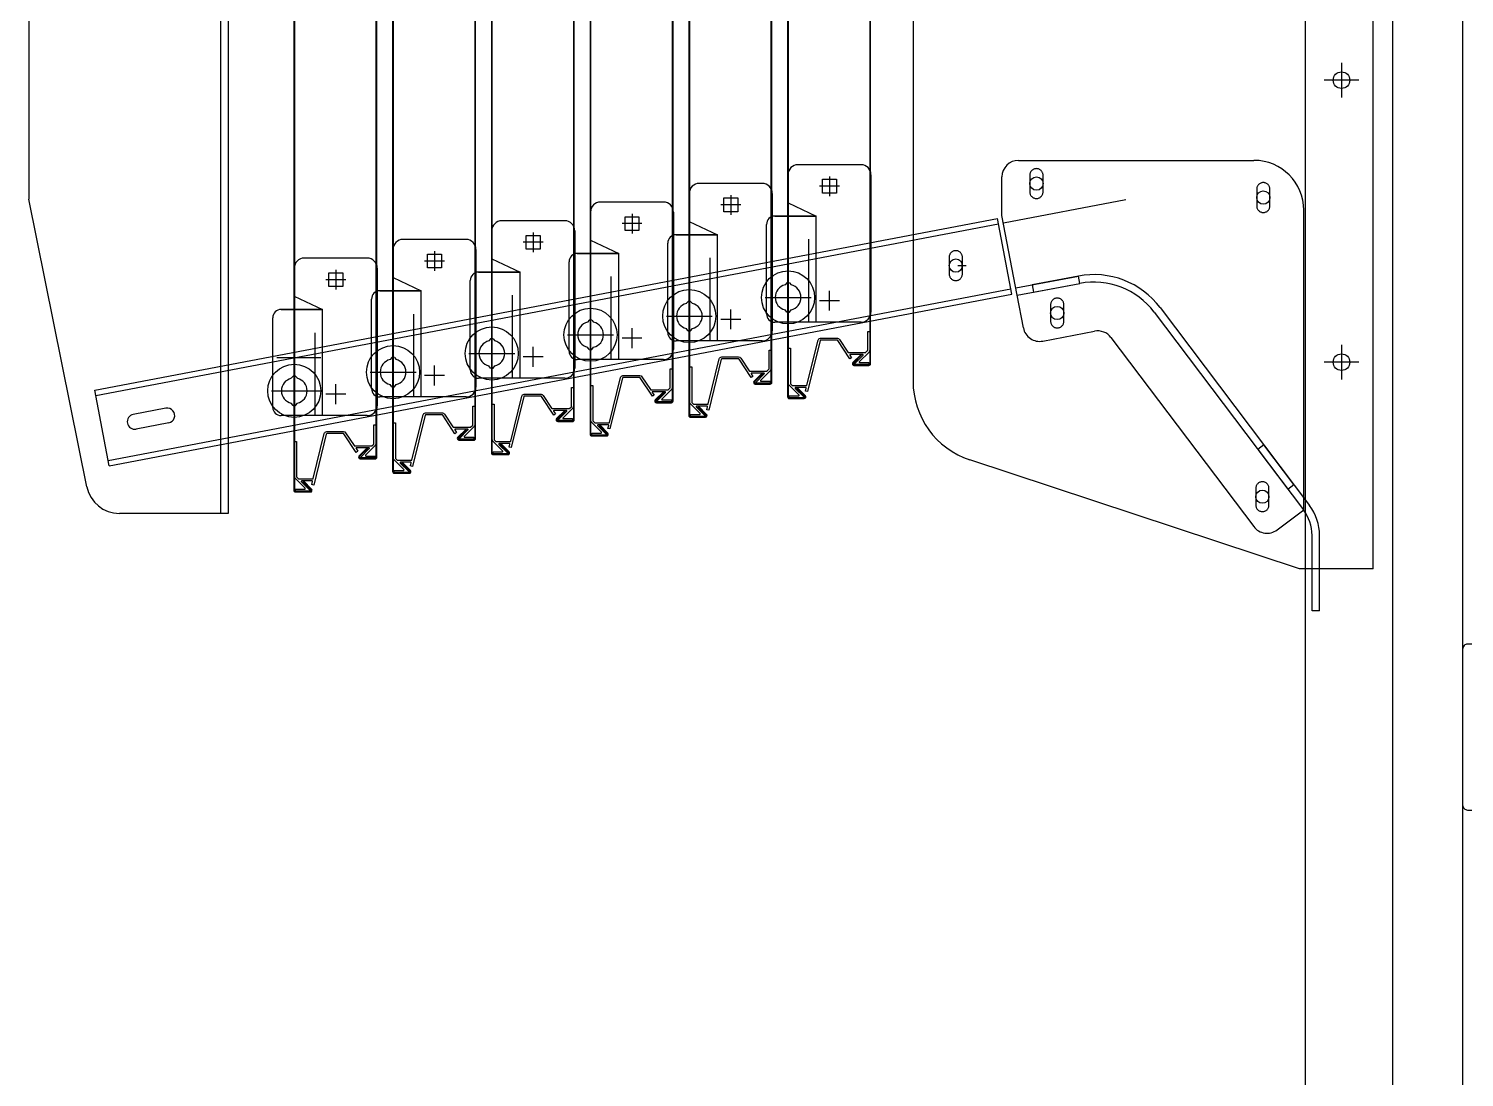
# Model space of a CAD drawing. Extents: x 991 to 16092, y 525 to 11255.
# Drawn here: x 8282 to 9147, y 9730 to 10363 of the extents above; entities that cross this region are included whole.
import ezdxf

# ---------------------------------------------------------------- set-up
doc = ezdxf.new("R2010")
doc.units = 0
doc.header["$LTSCALE"] = 200
doc.header["$MEASUREMENT"] = 0
doc.linetypes.add('CENTER', pattern=[7, 4, -1, 1, -1])
doc.linetypes.add('HIDDEN', pattern=[0.375, 0.25, -0.125])
doc.layers.get('0').update_dxf_attribs({"linetype": 'CONTINUOUS'})
doc.layers.add('선홈통', color=3, linetype='CONTINUOUS')

msp = doc.modelspace()

# ---------------------------------------------------------------- linework, layer by layer
at = {"color": 0, "transparency": 33554687}
for p, q in [((9146.4, 10741.49, 21.48), (9146.4, 5789.32, 8.49)), ((8815.15, 10455.99, 21.48), (8815.15, 10150.05, 21.48)), ((8282.19, 10393.99, 21.48), (8282.19, 10259.66, 21.48)), ((9051.65, 5789.32, 8.49), (9051.65, 10391.49, 21.48)), ((9092.51, 10036.81, 21.48), (9092.51, 10391.49, 21.48)), ((8397.8, 10382.99, 21.48), (8397.8, 10070.27, 21.48)), ((8402.3, 10382.99, 21.48), (8402.3, 10070.27, 21.48)), ((8878.77, 10283.15, 21.48), (9020.65, 10283.15, 21.48)), ((8868.77, 10249.93, 21.48), (8868.77, 10273.15, 21.48)), ((8317.23, 10086.31, 21.48), (8282.19, 10259.66, 21.48)), ((8869.61, 10245.51, 21.48), (8943.48, 10259.57, 21.48)), ((9050.65, 10072.53, 21.48), (9050.65, 10253.15, 21.48)), ((8322.07, 10144.6, 21.48), (8866.07, 10248.1, 21.48)), ((8322.67, 10141.45, 21.48), (8866.67, 10244.95, 21.48)), ((8874.74, 10202.51, 21.48), (8866.07, 10248.1, 21.48)), ((8877.93, 10201.8, 21.48), (8868.77, 10249.93, 21.48)), ((8877.09, 10206.22, 21.48), (8914.81, 10213.39, 21.48)), ((8330.14, 10102.16, 21.48), (8874.14, 10205.66, 21.48)), ((8330.74, 10099.01, 21.48), (8874.74, 10202.51, 21.48)), ((8877.93, 10201.8, 21.48), (8915.65, 10208.97, 21.48)), ((8881.67, 10182.15, 21.48), (8877.93, 10201.8, 21.48)), ((8964.06, 10194.4, 21.48), (9054.09, 10075.13, 21.48)), ((8960.47, 10191.69, 21.48), (9050.5, 10072.42, 21.48)), ((8893.36, 10174.19, 21.48), (8924.61, 10180.14, 21.48)), ((8934.46, 10176.34, 21.48), (9020.53, 10062.33, 21.48)), ((8330.74, 10099.01, 21.48), (8322.07, 10144.6, 21.48)), ((8364.86, 10133.7, 21.48), (8345.21, 10129.96, 21.48)), ((8366.54, 10124.86, 21.48), (8346.89, 10121.12, 21.48)), ((9048.01, 10036.81, 21.48), (8849.43, 10102.58, 21.48)), ((9034.54, 10060.37, 21.48), (9050.65, 10072.53, 21.48)), ((8402.3, 10070.27, 21.48), (8336.84, 10070.27, 21.48)), ((9055.65, 10011.49, 21.48), (9055.65, 10057.06, 21.48)), ((9060.15, 10011.49, 21.48), (9060.15, 10057.06, 21.48)), ((9092.51, 10036.81, 21.48), (9048.01, 10036.81, 21.48))]:
    msp.add_line(p, q, dxfattribs=at)
at = {"color": 1, "linetype": 'CENTER', "transparency": 33554687}
for p, q in [((9104.15, 10455.94, 21.48), (9104.15, 5789.32, 8.49)), ((9073.4, 10341.89, 21.48), (9073.4, 10321.1, 21.48)), ((9083.8, 10331.49, 21.48), (9063, 10331.49, 21.48)), ((8764.82, 10273.51, 21.48), (8764.82, 10261.54, 21.48)), ((8705.31, 10262.24, 21.48), (8705.31, 10250.28, 21.48)), ((8770.81, 10267.52, 21.48), (8758.84, 10267.52, 21.48)), ((8711.29, 10256.26, 21.48), (8699.32, 10256.26, 21.48)), ((8651.77, 10245, 21.48), (8639.8, 10245, 21.48)), ((8645.79, 10250.98, 21.48), (8645.79, 10239.01, 21.48)), ((8586.27, 10239.72, 21.48), (8586.27, 10227.75, 21.48)), ((8526.75, 10228.46, 21.48), (8526.75, 10216.49, 21.48)), ((8592.25, 10233.73, 21.48), (8580.28, 10233.73, 21.48)), ((8532.73, 10222.47, 21.48), (8520.77, 10222.47, 21.48)), ((8473.22, 10211.21, 21.48), (8461.25, 10211.21, 21.48)), ((8467.23, 10217.19, 21.48), (8467.23, 10205.22, 21.48)), ((8739.86, 10214.37, 21.48), (8739.86, 10186.67, 21.48)), ((8680.35, 10203.11, 21.48), (8680.35, 10175.41, 21.48)), ((8764.82, 10192.54, 21.48), (8764.82, 10204.51, 21.48)), ((8705.31, 10181.28, 21.48), (8705.31, 10193.24, 21.48)), ((8726.01, 10200.52, 21.48), (8753.71, 10200.52, 21.48)), ((8770.81, 10198.52, 21.48), (8758.84, 10198.52, 21.48)), ((8620.83, 10191.85, 21.48), (8620.83, 10164.15, 21.48)), ((8666.49, 10189.26, 21.48), (8694.2, 10189.26, 21.48)), ((8711.29, 10187.26, 21.48), (8699.32, 10187.26, 21.48)), ((8561.31, 10180.59, 21.48), (8561.31, 10152.88, 21.48)), ((8606.98, 10178, 21.48), (8634.68, 10178, 21.48)), ((8651.77, 10176, 21.48), (8639.8, 10176, 21.48)), ((8645.79, 10170.01, 21.48), (8645.79, 10181.98, 21.48)), ((8501.79, 10169.32, 21.48), (8501.79, 10141.62, 21.48)), ((8547.46, 10166.73, 21.48), (8575.16, 10166.73, 21.48)), ((8586.27, 10158.75, 21.48), (8586.27, 10170.72, 21.48)), ((9073.4, 10171.89, 21.48), (9073.4, 10151.1, 21.48)), ((8442.27, 10158.06, 21.48), (8442.27, 10130.36, 21.48)), ((8526.75, 10147.49, 21.48), (8526.75, 10159.46, 21.48)), ((8592.25, 10164.73, 21.48), (8580.28, 10164.73, 21.48)), ((9083.8, 10161.49, 21.48), (9063, 10161.49, 21.48)), ((8487.94, 10155.47, 21.48), (8515.64, 10155.47, 21.48)), ((8532.73, 10153.47, 21.48), (8520.77, 10153.47, 21.48)), ((8428.42, 10144.21, 21.48), (8456.12, 10144.21, 21.48)), ((8473.22, 10142.21, 21.48), (8461.25, 10142.21, 21.48)), ((8467.23, 10136.22, 21.48), (8467.23, 10148.19, 21.48))]:
    msp.add_line(p, q, dxfattribs=at)
at = {"transparency": 33554687}
for p, q in [((8783.82, 10280.52, 21.48), (8745.82, 10280.52, 21.48)), ((8739.82, 10274.52, 21.48), (8739.82, 10257.64, 21.48)), ((8789.82, 10274.52, 21.48), (8789.82, 10191.57, 21.48)), ((8680.31, 10263.26, 21.48), (8680.31, 10246.38, 21.48)), ((8724.31, 10269.26, 21.48), (8686.31, 10269.26, 21.48)), ((8730.31, 10263.26, 21.48), (8730.31, 10180.3, 21.48)), ((8664.79, 10258, 21.48), (8626.79, 10258, 21.48)), ((8739.82, 10257.64, 21.48), (8756.86, 10249.57, 21.48)), ((8605.27, 10246.73, 21.48), (8567.27, 10246.73, 21.48)), ((8620.79, 10252, 21.48), (8620.79, 10235.12, 21.48)), ((8670.79, 10252, 21.48), (8670.79, 10169.04, 21.48)), ((8680.31, 10246.38, 21.48), (8697.35, 10238.3, 21.48)), ((8726.86, 10190.57, 21.48), (8726.86, 10244.57, 21.48)), ((8731.86, 10249.57, 21.48), (8756.86, 10249.57, 21.48)), ((8756.86, 10249.57, 21.48), (8731.86, 10249.57, 21.48)), ((8756.86, 10185.57, 21.48), (8756.86, 10249.57, 21.48)), ((8545.75, 10235.47, 21.48), (8507.75, 10235.47, 21.48)), ((8561.27, 10240.73, 21.48), (8561.27, 10223.86, 21.48)), ((8611.27, 10240.73, 21.48), (8611.27, 10157.78, 21.48)), ((8672.35, 10238.3, 21.48), (8697.35, 10238.3, 21.48)), ((8697.35, 10238.3, 21.48), (8672.35, 10238.3, 21.48)), ((8697.35, 10174.3, 21.48), (8697.35, 10238.3, 21.48)), ((8501.75, 10229.47, 21.48), (8501.75, 10212.59, 21.48)), ((8551.75, 10229.47, 21.48), (8551.75, 10146.51, 21.48)), ((8612.83, 10227.04, 21.48), (8637.83, 10227.04, 21.48)), ((8637.83, 10227.04, 21.48), (8612.83, 10227.04, 21.48)), ((8620.79, 10235.12, 21.48), (8637.83, 10227.04, 21.48)), ((8637.83, 10163.04, 21.48), (8637.83, 10227.04, 21.48)), ((8667.35, 10179.3, 21.48), (8667.35, 10233.3, 21.48)), ((8442.23, 10218.21, 21.48), (8442.23, 10201.33, 21.48)), ((8486.23, 10224.21, 21.48), (8448.23, 10224.21, 21.48)), ((8492.23, 10218.21, 21.48), (8492.23, 10135.25, 21.48)), ((8561.27, 10223.86, 21.48), (8578.31, 10215.78, 21.48)), ((8607.83, 10168.04, 21.48), (8607.83, 10222.04, 21.48)), ((8501.75, 10212.59, 21.48), (8518.79, 10204.51, 21.48)), ((8548.31, 10156.78, 21.48), (8548.31, 10210.78, 21.48)), ((8553.31, 10215.78, 21.48), (8578.31, 10215.78, 21.48)), ((8578.31, 10215.78, 21.48), (8553.31, 10215.78, 21.48)), ((8578.31, 10151.78, 21.48), (8578.31, 10215.78, 21.48)), ((8442.23, 10201.33, 21.48), (8459.27, 10193.25, 21.48)), ((8493.79, 10204.51, 21.48), (8518.79, 10204.51, 21.48)), ((8518.79, 10204.51, 21.48), (8493.79, 10204.51, 21.48)), ((8518.79, 10140.51, 21.48), (8518.79, 10204.51, 21.48)), ((8739.09, 10209.33, 21.48), (8738.05, 10208.05, 21.48)), ((8740.64, 10209.33, 21.48), (8741.68, 10208.05, 21.48)), ((8434.27, 10193.25, 21.48), (8459.27, 10193.25, 21.48)), ((8459.27, 10193.25, 21.48), (8434.27, 10193.25, 21.48)), ((8459.27, 10129.25, 21.48), (8459.27, 10193.25, 21.48)), ((8488.79, 10145.51, 21.48), (8488.79, 10199.51, 21.48)), ((8679.57, 10198.06, 21.48), (8678.53, 10196.79, 21.48)), ((8681.12, 10198.06, 21.48), (8682.16, 10196.79, 21.48)), ((8739.09, 10191.72, 21.48), (8738.05, 10192.99, 21.48)), ((8740.64, 10191.72, 21.48), (8741.68, 10192.99, 21.48)), ((8429.27, 10134.25, 21.48), (8429.27, 10188.25, 21.48)), ((8620.05, 10186.8, 21.48), (8619.01, 10185.53, 21.48)), ((8621.6, 10186.8, 21.48), (8622.64, 10185.53, 21.48)), ((8783.82, 10185.57, 21.48), (8731.86, 10185.57, 21.48)), ((8560.53, 10175.54, 21.48), (8559.49, 10174.26, 21.48)), ((8562.08, 10175.54, 21.48), (8563.12, 10174.26, 21.48)), ((8679.57, 10180.46, 21.48), (8678.53, 10181.73, 21.48)), ((8681.12, 10180.46, 21.48), (8682.16, 10181.73, 21.48)), ((8620.05, 10169.19, 21.48), (8619.01, 10170.47, 21.48)), ((8621.6, 10169.19, 21.48), (8622.64, 10170.47, 21.48)), ((8724.31, 10174.3, 21.48), (8672.35, 10174.3, 21.48)), ((8501.02, 10164.28, 21.48), (8499.97, 10163, 21.48)), ((8502.56, 10164.28, 21.48), (8503.61, 10163, 21.48)), ((8560.53, 10157.93, 21.48), (8559.49, 10159.2, 21.48)), ((8562.08, 10157.93, 21.48), (8563.12, 10159.2, 21.48)), ((8664.79, 10163.04, 21.48), (8612.83, 10163.04, 21.48)), ((8441.5, 10153.01, 21.48), (8440.45, 10151.74, 21.48)), ((8443.04, 10153.01, 21.48), (8444.09, 10151.74, 21.48)), ((8605.27, 10151.78, 21.48), (8553.31, 10151.78, 21.48)), ((8545.75, 10140.51, 21.48), (8493.79, 10140.51, 21.48)), ((8501.02, 10146.67, 21.48), (8499.97, 10147.94, 21.48)), ((8502.56, 10146.67, 21.48), (8503.61, 10147.94, 21.48)), ((8441.5, 10135.4, 21.48), (8440.45, 10136.68, 21.48)), ((8443.04, 10135.4, 21.48), (8444.09, 10136.68, 21.48)), ((8486.23, 10129.25, 21.48), (8434.27, 10129.25, 21.48)), ((9060.15, 10011.49, 21.48), (9055.65, 10011.49, 21.48))]:
    msp.add_line(p, q, dxfattribs=at)
at = {"color": 6, "linetype": 'HIDDEN', "transparency": 33554687}
for p, q in [((8752.36, 10185.57, 21.48), (8752.36, 10249.57, 21.48)), ((8692.85, 10174.3, 21.48), (8692.85, 10238.3, 21.48)), ((8633.33, 10163.04, 21.48), (8633.33, 10227.04, 21.48)), ((8573.81, 10151.78, 21.48), (8573.81, 10215.78, 21.48)), ((8514.29, 10140.51, 21.48), (8514.29, 10204.51, 21.48)), ((8454.77, 10129.25, 21.48), (8454.77, 10193.25, 21.48))]:
    msp.add_line(p, q, dxfattribs=at)
at = {"color": 1, "transparency": 33554687}
for p, q in [((8847.23, 10219.52, 21.48), (8842.23, 10219.52, 21.48)), ((8844.73, 10217.02, 21.48), (8844.73, 10222.02, 21.48))]:
    msp.add_line(p, q, dxfattribs=at)
at = {"color": 8, "transparency": 33554687, "elevation": 8.49}
for points in [[(8789.07, 10160.52, -0.414214), (8788.57, 10160.02), (8779.57, 10160.02, -0.668179), (8779.22, 10160.88), (8784.17, 10165.83), (8783.81, 10166.18), (8778.86, 10161.23, 0.668179), (8779.57, 10159.52), (8788.57, 10159.52, 0.414214), (8789.57, 10160.52), (8789.57, 10658.52, 0.414214), (8788.57, 10659.52), (8779.57, 10659.52, 0.668179), (8778.86, 10657.82), (8783.81, 10652.87), (8784.17, 10653.22), (8779.22, 10658.17, -0.668179), (8779.57, 10659.02), (8788.57, 10659.02, -0.414214), (8789.07, 10658.52)], [(8729.56, 10149.26, -0.414214), (8729.06, 10148.76), (8720.05, 10148.76, -0.668179), (8719.7, 10149.61), (8724.65, 10154.56), (8724.29, 10154.92), (8719.34, 10149.97, 0.668179), (8720.05, 10148.26), (8729.06, 10148.26, 0.414214), (8730.06, 10149.26), (8730.06, 10647.26, 0.414214), (8729.06, 10648.26), (8720.05, 10648.26, 0.668179), (8719.34, 10646.55), (8724.29, 10641.6), (8724.65, 10641.96), (8719.7, 10646.91, -0.668179), (8720.05, 10647.76), (8729.06, 10647.76, -0.414214), (8729.56, 10647.26)], [(8670.04, 10138, -0.414214), (8669.54, 10137.5), (8660.53, 10137.5, -0.668179), (8660.18, 10138.35), (8665.13, 10143.3), (8664.78, 10143.65), (8659.83, 10138.7, 0.668179), (8660.53, 10137), (8669.54, 10137, 0.414214), (8670.54, 10138), (8670.54, 10636, 0.414214), (8669.54, 10637), (8660.53, 10637, 0.668179), (8659.83, 10635.29), (8664.78, 10630.34), (8665.13, 10630.69), (8660.18, 10635.64, -0.668179), (8660.53, 10636.5), (8669.54, 10636.5, -0.414214), (8670.04, 10636)], [(8740.07, 10638.52, -0.414214), (8740.57, 10639.02), (8749.58, 10639.02, -0.668179), (8749.93, 10638.17), (8744.98, 10633.22), (8745.34, 10632.87), (8750.29, 10637.82, 0.668179), (8749.58, 10639.52), (8740.57, 10639.52, 0.414214), (8739.57, 10638.52), (8739.57, 10140.52, 0.414214), (8740.57, 10139.52), (8749.58, 10139.52, 0.668179), (8750.29, 10141.23), (8745.34, 10146.18), (8744.98, 10145.83), (8749.93, 10140.88, -0.668179), (8749.58, 10140.02), (8740.57, 10140.02, -0.414214), (8740.07, 10140.52)], [(8610.52, 10126.73, -0.414214), (8610.02, 10126.23), (8601.01, 10126.23, -0.668179), (8600.66, 10127.09), (8605.61, 10132.04), (8605.26, 10132.39), (8600.31, 10127.44, 0.668179), (8601.01, 10125.73), (8610.02, 10125.73, 0.414214), (8611.02, 10126.73), (8611.02, 10624.73, 0.414214), (8610.02, 10625.73), (8601.01, 10625.73, 0.668179), (8600.31, 10624.03), (8605.26, 10619.08), (8605.61, 10619.43), (8600.66, 10624.38, -0.668179), (8601.01, 10625.23), (8610.02, 10625.23, -0.414214), (8610.52, 10624.73)], [(8680.56, 10627.26, -0.414214), (8681.06, 10627.76), (8690.06, 10627.76, -0.668179), (8690.41, 10626.91), (8685.46, 10621.96), (8685.82, 10621.6), (8690.77, 10626.55, 0.668179), (8690.06, 10628.26), (8681.06, 10628.26, 0.414214), (8680.06, 10627.26), (8680.06, 10129.26, 0.414214), (8681.06, 10128.26), (8690.06, 10128.26, 0.668179), (8690.77, 10129.97), (8685.82, 10134.92), (8685.46, 10134.56), (8690.41, 10129.61, -0.668179), (8690.06, 10128.76), (8681.06, 10128.76, -0.414214), (8680.56, 10129.26)], [(8621.04, 10616, -0.414214), (8621.54, 10616.5), (8630.54, 10616.5, -0.668179), (8630.9, 10615.64), (8625.95, 10610.69), (8626.3, 10610.34), (8631.25, 10615.29, 0.668179), (8630.54, 10617), (8621.54, 10617, 0.414214), (8620.54, 10616), (8620.54, 10118, 0.414214), (8621.54, 10117), (8630.54, 10117, 0.668179), (8631.25, 10118.7), (8626.3, 10123.65), (8625.95, 10123.3), (8630.9, 10118.35, -0.668179), (8630.54, 10117.5), (8621.54, 10117.5, -0.414214), (8621.04, 10118)], [(8551, 10115.47, -0.414214), (8550.5, 10114.97), (8541.5, 10114.97, -0.668179), (8541.14, 10115.82), (8546.09, 10120.77), (8545.74, 10121.13), (8540.79, 10116.18, 0.668179), (8541.5, 10114.47), (8550.5, 10114.47, 0.414214), (8551.5, 10115.47), (8551.5, 10613.47, 0.414214), (8550.5, 10614.47), (8541.5, 10614.47, 0.668179), (8540.79, 10612.76), (8545.74, 10607.81), (8546.09, 10608.17), (8541.14, 10613.12, -0.668179), (8541.5, 10613.97), (8550.5, 10613.97, -0.414214), (8551, 10613.47)], [(8491.48, 10104.21, -0.414214), (8490.98, 10103.71), (8481.98, 10103.71, -0.668179), (8481.62, 10104.56), (8486.57, 10109.51), (8486.22, 10109.87), (8481.27, 10104.92, 0.668179), (8481.98, 10103.21), (8490.98, 10103.21, 0.414214), (8491.98, 10104.21), (8491.98, 10602.21, 0.414214), (8490.98, 10603.21), (8481.98, 10603.21, 0.668179), (8481.27, 10601.5), (8486.22, 10596.55), (8486.57, 10596.91), (8481.62, 10601.85, -0.668179), (8481.98, 10602.71), (8490.98, 10602.71, -0.414214), (8491.48, 10602.21)], [(8561.52, 10604.73, -0.414214), (8562.02, 10605.23), (8571.02, 10605.23, -0.668179), (8571.38, 10604.38), (8566.43, 10599.43), (8566.78, 10599.08), (8571.73, 10604.03, 0.668179), (8571.02, 10605.73), (8562.02, 10605.73, 0.414214), (8561.02, 10604.73), (8561.02, 10106.73, 0.414214), (8562.02, 10105.73), (8571.02, 10105.73, 0.668179), (8571.73, 10107.44), (8566.78, 10112.39), (8566.43, 10112.04), (8571.38, 10107.09, -0.668179), (8571.02, 10106.23), (8562.02, 10106.23, -0.414214), (8561.52, 10106.73)], [(8502, 10593.47, -0.414214), (8502.5, 10593.97), (8511.5, 10593.97, -0.668179), (8511.86, 10593.12), (8506.91, 10588.17), (8507.26, 10587.81), (8512.21, 10592.76, 0.668179), (8511.5, 10594.47), (8502.5, 10594.47, 0.414214), (8501.5, 10593.47), (8501.5, 10095.47, 0.414214), (8502.5, 10094.47), (8511.5, 10094.47, 0.668179), (8512.21, 10096.18), (8507.26, 10101.13), (8506.91, 10100.77), (8511.86, 10095.82, -0.668179), (8511.5, 10094.97), (8502.5, 10094.97, -0.414214), (8502, 10095.47)], [(8442.48, 10582.21, -0.414214), (8442.98, 10582.71), (8451.99, 10582.71, -0.668179), (8452.34, 10581.85), (8447.39, 10576.91), (8447.74, 10576.55), (8452.69, 10581.5, 0.668179), (8451.99, 10583.21), (8442.98, 10583.21, 0.414214), (8441.98, 10582.21), (8441.98, 10084.21, 0.414214), (8442.98, 10083.21), (8451.99, 10083.21, 0.668179), (8452.69, 10084.92), (8447.74, 10089.87), (8447.39, 10089.51), (8452.34, 10084.56, -0.668179), (8451.99, 10083.71), (8442.98, 10083.71, -0.414214), (8442.48, 10084.21)]]:
    msp.add_lwpolyline(points, format="xyb", close=True, dxfattribs=at)
at = {"transparency": 33554687, "elevation": 8.49}
for points in [[(8769.02, 10263.32), (8760.62, 10263.32), (8760.62, 10271.72), (8769.02, 10271.72)], [(8709.51, 10252.06), (8701.11, 10252.06), (8701.11, 10260.46), (8709.51, 10260.46)], [(8649.99, 10240.8), (8641.59, 10240.8), (8641.59, 10249.2), (8649.99, 10249.2)], [(8590.47, 10229.53), (8582.07, 10229.53), (8582.07, 10237.93), (8590.47, 10237.93)], [(8530.95, 10218.27), (8522.55, 10218.27), (8522.55, 10226.67), (8530.95, 10226.67)], [(8471.43, 10207.01), (8463.03, 10207.01), (8463.03, 10215.41), (8471.43, 10215.41)]]:
    msp.add_lwpolyline(points, close=True, dxfattribs=at)
at = {"color": 6, "linetype": 'HIDDEN', "transparency": 33554687, "elevation": 8.49}
for points in [[(8893.54, 10274.15, 1), (8885.54, 10274.15), (8885.54, 10264.15, 1), (8893.54, 10264.15)], [(9030.28, 10265.72, 1), (9022.28, 10265.72), (9022.28, 10255.72, 1), (9030.28, 10255.72)], [(8844.93, 10224.7, 1), (8836.93, 10224.7), (8836.93, 10214.7, 1), (8844.93, 10214.7)], [(8906.07, 10196.12, 1), (8898.07, 10196.12), (8898.07, 10186.12, 1), (8906.07, 10186.12)], [(9029.7, 10085.38, 1), (9021.7, 10085.38), (9021.7, 10075.38, 1), (9029.7, 10075.38)]]:
    msp.add_lwpolyline(points, format="xyb", close=True, dxfattribs=at)
at = {"color": 4, "transparency": 33554687, "elevation": 8.49}
for points in [[(8886.91, 10208.09), (8887.75, 10203.67), (8915.65, 10208.97), (8914.81, 10213.39)], [(9044.63, 10087.67), (9026.55, 10111.62), (9022.96, 10108.91), (9041.03, 10084.96)]]:
    msp.add_lwpolyline(points, close=True, dxfattribs=at)
for points in [[(8750.96, 10147.38, 0.345474), (8751.25, 10147.61), (8757.91, 10174.78, -0.343513), (8759.36, 10175.91), (8769.55, 10175.91, -0.252188), (8770.81, 10175.24), (8775.9, 10167.52, 0.252188), (8776.15, 10167.38), (8786.6, 10167.38, 0.198912), (8786.81, 10167.47), (8787.79, 10168.44, 0.198912), (8787.87, 10168.66), (8787.87, 10180.02), (8789.07, 10180.02), (8789.07, 10168.66, -0.198912), (8788.64, 10167.6), (8782.78, 10161.74, 0.668179), (8782.99, 10161.22), (8788.57, 10161.22), (8788.57, 10160.02), (8780.09, 10160.02, -0.668179), (8779.88, 10160.54), (8785.01, 10165.67, 0.668179), (8784.8, 10166.18), (8777.33, 10166.18, 0.597204), (8777.08, 10165.72), (8778.16, 10164.08), (8777.16, 10163.42), (8769.81, 10174.58, 0.252188), (8769.55, 10174.71), (8759.39, 10174.71, 0.345282), (8759.1, 10174.49), (8751.54, 10143.73), (8750.35, 10143.95), (8750.81, 10145.81, 0.486465), (8750.52, 10146.18), (8744.35, 10146.18, 0.668179), (8744.14, 10145.67), (8749.27, 10140.54, -0.668179), (8749.06, 10140.02), (8740.57, 10140.02), (8740.57, 10141.22), (8746.16, 10141.22, 0.668179), (8746.37, 10141.74), (8740.51, 10147.6, -0.198912), (8740.07, 10148.66), (8740.07, 10170.02), (8741.27, 10170.02), (8741.27, 10148.66, 0.198912), (8741.36, 10148.44), (8742.34, 10147.47, 0.198912), (8742.55, 10147.38)], [(8691.44, 10136.12, 0.345474), (8691.73, 10136.35), (8698.39, 10163.52, -0.343513), (8699.84, 10164.65), (8710.04, 10164.65, -0.252188), (8711.29, 10163.98), (8716.38, 10156.26, 0.252188), (8716.63, 10156.12), (8727.08, 10156.12, 0.198912), (8727.3, 10156.21), (8728.27, 10157.18, 0.198912), (8728.36, 10157.39), (8728.36, 10168.76), (8729.56, 10168.76), (8729.56, 10157.39, -0.198912), (8729.12, 10156.33), (8723.26, 10150.47, 0.668179), (8723.47, 10149.96), (8729.06, 10149.96), (8729.06, 10148.76), (8720.57, 10148.76, -0.668179), (8720.36, 10149.27), (8725.5, 10154.41, 0.668179), (8725.28, 10154.92), (8717.81, 10154.92, 0.597204), (8717.56, 10154.46), (8718.65, 10152.81), (8717.64, 10152.15), (8710.29, 10163.32, 0.252188), (8710.04, 10163.45), (8699.88, 10163.45, 0.345282), (8699.58, 10163.22), (8692.03, 10132.46), (8690.83, 10132.69), (8691.29, 10134.55, 0.486465), (8691, 10134.92), (8684.83, 10134.92, 0.668179), (8684.62, 10134.41), (8689.75, 10129.27, -0.668179), (8689.54, 10128.76), (8681.06, 10128.76), (8681.06, 10129.96), (8686.64, 10129.96, 0.668179), (8686.86, 10130.47), (8681, 10136.33, -0.198912), (8680.56, 10137.39), (8680.56, 10158.76), (8681.76, 10158.76), (8681.76, 10137.39, 0.198912), (8681.84, 10137.18), (8682.82, 10136.21, 0.198912), (8683.03, 10136.12)], [(8631.92, 10124.86, 0.345474), (8632.21, 10125.09), (8638.87, 10152.26, -0.343513), (8640.32, 10153.39), (8650.52, 10153.39, -0.252188), (8651.77, 10152.71), (8656.86, 10144.99, 0.252188), (8657.11, 10144.86), (8667.56, 10144.86, 0.198912), (8667.78, 10144.95), (8668.75, 10145.92, 0.198912), (8668.84, 10146.13), (8668.84, 10157.5), (8670.04, 10157.5), (8670.04, 10146.13, -0.198912), (8669.6, 10145.07), (8663.74, 10139.21, 0.668179), (8663.95, 10138.7), (8669.54, 10138.7), (8669.54, 10137.5), (8661.05, 10137.5, -0.668179), (8660.84, 10138.01), (8665.98, 10143.15, 0.668179), (8665.76, 10143.66), (8658.3, 10143.66, 0.597204), (8658.04, 10143.19), (8659.13, 10141.55), (8658.12, 10140.89), (8650.77, 10152.05, 0.252188), (8650.52, 10152.19), (8640.36, 10152.19, 0.345282), (8640.07, 10151.96), (8632.51, 10121.2), (8631.32, 10121.43), (8631.77, 10123.29, 0.486465), (8631.48, 10123.66), (8625.31, 10123.66, 0.668179), (8625.1, 10123.15), (8630.23, 10118.01, -0.668179), (8630.02, 10117.5), (8621.54, 10117.5), (8621.54, 10118.7), (8627.12, 10118.7, 0.668179), (8627.34, 10119.21), (8621.48, 10125.07, -0.198912), (8621.04, 10126.13), (8621.04, 10147.5), (8622.24, 10147.5), (8622.24, 10126.13, 0.198912), (8622.33, 10125.92), (8623.3, 10124.95, 0.198912), (8623.51, 10124.86)], [(8572.4, 10113.59, 0.345474), (8572.69, 10113.82), (8579.35, 10140.99, -0.343513), (8580.8, 10142.13), (8591, 10142.13, -0.252188), (8592.25, 10141.45), (8597.34, 10133.73, 0.252188), (8597.59, 10133.59), (8608.05, 10133.59, 0.198912), (8608.26, 10133.68), (8609.23, 10134.65, 0.198912), (8609.32, 10134.87), (8609.32, 10146.23), (8610.52, 10146.23), (8610.52, 10134.87, -0.198912), (8610.08, 10133.81), (8604.22, 10127.95, 0.668179), (8604.43, 10127.43), (8610.02, 10127.43), (8610.02, 10126.23), (8601.53, 10126.23, -0.668179), (8601.32, 10126.75), (8606.46, 10131.88, 0.668179), (8606.25, 10132.39), (8598.78, 10132.39, 0.597204), (8598.53, 10131.93), (8599.61, 10130.29), (8598.61, 10129.63), (8591.25, 10140.79, 0.252188), (8591, 10140.93), (8580.84, 10140.93, 0.345282), (8580.55, 10140.7), (8572.99, 10109.94), (8571.8, 10110.16), (8572.25, 10112.02, 0.486465), (8571.96, 10112.39), (8565.79, 10112.39, 0.668179), (8565.58, 10111.88), (8570.72, 10106.75, -0.668179), (8570.5, 10106.23), (8562.02, 10106.23), (8562.02, 10107.43), (8567.61, 10107.43, 0.668179), (8567.82, 10107.95), (8561.96, 10113.81, -0.198912), (8561.52, 10114.87), (8561.52, 10136.23), (8562.72, 10136.23), (8562.72, 10114.87, 0.198912), (8562.81, 10114.65), (8563.78, 10113.68, 0.198912), (8563.99, 10113.59)], [(8512.88, 10102.33, 0.345474), (8513.17, 10102.56), (8519.83, 10129.73, -0.343513), (8521.29, 10130.86), (8531.48, 10130.86, -0.252188), (8532.73, 10130.19), (8537.82, 10122.47, 0.252188), (8538.07, 10122.33), (8548.53, 10122.33, 0.198912), (8548.74, 10122.42), (8549.71, 10123.39, 0.198912), (8549.8, 10123.6), (8549.8, 10134.97), (8551, 10134.97), (8551, 10123.6, -0.198912), (8550.56, 10122.54), (8544.7, 10116.68, 0.668179), (8544.91, 10116.17), (8550.5, 10116.17), (8550.5, 10114.97), (8542.02, 10114.97, -0.668179), (8541.8, 10115.48), (8546.94, 10120.62, 0.668179), (8546.73, 10121.13), (8539.26, 10121.13, 0.597204), (8539.01, 10120.67), (8540.09, 10119.02), (8539.09, 10118.36), (8531.73, 10129.53, 0.252188), (8531.48, 10129.66), (8521.32, 10129.66, 0.345282), (8521.03, 10129.43), (8513.47, 10098.68), (8512.28, 10098.9), (8512.73, 10100.76, 0.486465), (8512.44, 10101.13), (8506.27, 10101.13, 0.668179), (8506.06, 10100.62), (8511.2, 10095.48, -0.668179), (8510.98, 10094.97), (8502.5, 10094.97), (8502.5, 10096.17), (8508.09, 10096.17, 0.668179), (8508.3, 10096.68), (8502.44, 10102.54, -0.198912), (8502, 10103.6), (8502, 10124.97), (8503.2, 10124.97), (8503.2, 10103.6, 0.198912), (8503.29, 10103.39), (8504.26, 10102.42, 0.198912), (8504.47, 10102.33)], [(8453.36, 10091.07, 0.345474), (8453.66, 10091.3), (8460.31, 10118.47, -0.343513), (8461.77, 10119.6), (8471.96, 10119.6, -0.252188), (8473.21, 10118.93), (8478.3, 10111.2, 0.252188), (8478.55, 10111.07), (8489.01, 10111.07, 0.198912), (8489.22, 10111.16), (8490.19, 10112.13, 0.198912), (8490.28, 10112.34), (8490.28, 10123.71), (8491.48, 10123.71), (8491.48, 10112.34, -0.198912), (8491.04, 10111.28), (8485.18, 10105.42, 0.668179), (8485.39, 10104.91), (8490.98, 10104.91), (8490.98, 10103.71), (8482.5, 10103.71, -0.668179), (8482.29, 10104.22), (8487.42, 10109.36, 0.668179), (8487.21, 10109.87), (8479.74, 10109.87, 0.597204), (8479.49, 10109.4), (8480.57, 10107.76), (8479.57, 10107.1), (8472.21, 10118.26, 0.252188), (8471.96, 10118.4), (8461.8, 10118.4, 0.345282), (8461.51, 10118.17), (8453.95, 10087.41), (8452.76, 10087.64), (8453.22, 10089.5, 0.486465), (8452.92, 10089.87), (8446.75, 10089.87, 0.668179), (8446.54, 10089.36), (8451.68, 10084.22, -0.668179), (8451.47, 10083.71), (8442.98, 10083.71), (8442.98, 10084.91), (8448.57, 10084.91, 0.668179), (8448.78, 10085.42), (8442.92, 10091.28, -0.198912), (8442.48, 10092.34), (8442.48, 10113.71), (8443.68, 10113.71), (8443.68, 10092.34, 0.198912), (8443.77, 10092.13), (8444.74, 10091.16, 0.198912), (8444.95, 10091.07)]]:
    msp.add_lwpolyline(points, format="xyb", close=True, dxfattribs=at)
at = {"color": 4, "transparency": 33554687}
msp.add_lwpolyline([(9149.4, 9891.49), (9193.4, 9891.49, 0.414214), (9196.4, 9894.49), (9196.4, 9988.49, 0.414214), (9193.4, 9991.49), (9149.4, 9991.49, 0.414214), (9146.4, 9988.49), (9146.4, 9894.49, 0.414214)], format="xyb", close=True, dxfattribs=at)
at = {"color": 0, "transparency": 33554687}
for centre, radius in [((9073.4, 10331.49, 21.48), 5), ((8889.54, 10269.15, 21.48), 4), ((9026.28, 10260.72, 21.48), 4), ((8840.93, 10219.7, 21.48), 4), ((8739.82, 10200.52, 21.48), 16), ((8680.31, 10189.26, 21.48), 16), ((8620.79, 10178, 21.48), 16), ((8902.07, 10191.12, 21.48), 4), ((8561.27, 10166.73, 21.48), 16), ((8501.75, 10155.47, 21.48), 16), ((9073.4, 10161.49, 21.48), 5), ((8442.23, 10144.21, 21.48), 16), ((9025.7, 10080.38, 21.48), 4)]:
    msp.add_circle(centre, radius, dxfattribs=at)
at = {"transparency": 33554687}
for centre, radius, start, end in [((8745.82, 10274.52, 21.48), 6, 90, 180), ((8783.82, 10274.52, 21.48), 6, 0, 90), ((8686.31, 10263.26, 21.48), 6, 90, 180), ((8724.31, 10263.26, 21.48), 6, 0, 90), ((8626.79, 10252, 21.48), 6, 90, 180), ((8664.79, 10252, 21.48), 6, 0, 90), ((8567.27, 10240.73, 21.48), 6, 90, 180), ((8605.27, 10240.73, 21.48), 6, 0, 90), ((8731.86, 10244.57, 21.48), 5, 90, 180), ((8507.75, 10229.47, 21.48), 6, 90, 180), ((8545.75, 10229.47, 21.48), 6, 0, 90), ((8672.35, 10233.3, 21.48), 5, 90, 180), ((8612.83, 10222.04, 21.48), 5, 90, 180), ((8448.23, 10218.21, 21.48), 6, 90, 180), ((8486.23, 10218.21, 21.48), 6, 0, 90), ((8553.31, 10210.78, 21.48), 5, 90, 180), ((8739.86, 10208.69, 21.48), 1, 39.2885, 140.7115), ((8493.79, 10199.51, 21.48), 5, 90, 180), ((8739.86, 10200.52, 21.48), 7.75, 103.5218, 256.4782), ((8739.86, 10200.52, 21.48), 7.75, 283.5218, 76.4782), ((8434.27, 10188.25, 21.48), 5, 90, 180), ((8680.35, 10189.26, 21.48), 7.75, 103.5218, 256.4782), ((8680.35, 10197.43, 21.48), 1, 39.2885, 140.7115), ((8680.35, 10189.26, 21.48), 7.75, 283.5218, 76.4782), ((8620.83, 10178, 21.48), 7.75, 103.5218, 256.4782), ((8620.83, 10186.17, 21.48), 1, 39.2885, 140.7115), ((8620.83, 10178, 21.48), 7.75, 283.5218, 76.4782), ((8731.86, 10190.57, 21.48), 5, 180, 270), ((8739.86, 10192.35, 21.48), 1, 219.2885, 320.7115), ((8783.82, 10191.57, 21.48), 6, 270, 0), ((8561.31, 10174.91, 21.48), 1, 39.2885, 140.7115), ((8672.35, 10179.3, 21.48), 5, 180, 270), ((8680.35, 10181.09, 21.48), 1, 219.2885, 320.7115), ((8724.31, 10180.3, 21.48), 6, 270, 0), ((8561.31, 10166.73, 21.48), 7.75, 103.5218, 256.4782), ((8561.31, 10166.73, 21.48), 7.75, 283.5218, 76.4782), ((8612.83, 10168.04, 21.48), 5, 180, 270), ((8620.83, 10169.83, 21.48), 1, 219.2885, 320.7115), ((8664.79, 10169.04, 21.48), 6, 270, 0), ((8501.79, 10155.47, 21.48), 7.75, 103.5218, 256.4782), ((8501.79, 10163.64, 21.48), 1, 39.2885, 140.7115), ((8501.79, 10155.47, 21.48), 7.75, 283.5218, 76.4782), ((8561.31, 10158.56, 21.48), 1, 219.2885, 320.7115), ((8605.27, 10157.78, 21.48), 6, 270, 0), ((8442.27, 10144.21, 21.48), 7.75, 103.5218, 256.4782), ((8442.27, 10152.38, 21.48), 1, 39.2885, 140.7115), ((8442.27, 10144.21, 21.48), 7.75, 283.5218, 76.4782), ((8553.31, 10156.78, 21.48), 5, 180, 270), ((8493.79, 10145.51, 21.48), 5, 180, 270), ((8501.79, 10147.3, 21.48), 1, 219.2885, 320.7115), ((8545.75, 10146.51, 21.48), 6, 270, 0), ((8434.27, 10134.25, 21.48), 5, 180, 270), ((8442.27, 10136.04, 21.48), 1, 219.2885, 320.7115), ((8486.23, 10135.25, 21.48), 6, 270, 0)]:
    msp.add_arc(centre, radius, start, end, dxfattribs=at)
at = {"color": 0, "transparency": 33554687}
for centre, radius, start, end in [((8878.77, 10273.15, 21.48), 10, 90, 180), ((9020.65, 10253.15, 21.48), 30, 0, 90), ((8924.15, 10164.27, 21.48), 50, 37.04975, 100.772), ((8924.15, 10164.27, 21.48), 45.5, 37.04975, 100.772), ((8891.49, 10184.02, 21.48), 10, 190.772, 280.772), ((8926.48, 10170.32, 21.48), 10, 37.04975, 100.772), ((8865.15, 10150.05, 21.48), 50, 180, 251.67354), ((8365.7, 10129.28, 21.48), 4.5, 280.772, 100.772), ((8346.05, 10125.54, 21.48), 4.5, 100.772, 280.772), ((8336.84, 10090.27, 21.48), 20, 191.42821, 270), ((9030.15, 10057.06, 21.48), 25.5, 0, 37.04975), ((9030.15, 10057.06, 21.48), 30, 0, 37.04975), ((9028.52, 10068.35, 21.48), 10, 217.04975, 307.04975)]:
    msp.add_arc(centre, radius, start, end, dxfattribs=at)
at = {"layer": '선홈통', "color": 3, "ltscale": 2, "transparency": 33554687}
for p, q in [((8431.64, 10164.21, 21.48), (8458.25, 10164.21, 21.48)), ((8431.64, 10144.21, 21.48), (8458.25, 10144.21, 21.48))]:
    msp.add_line(p, q, dxfattribs=at)

doc.saveas('drawing.dxf')
